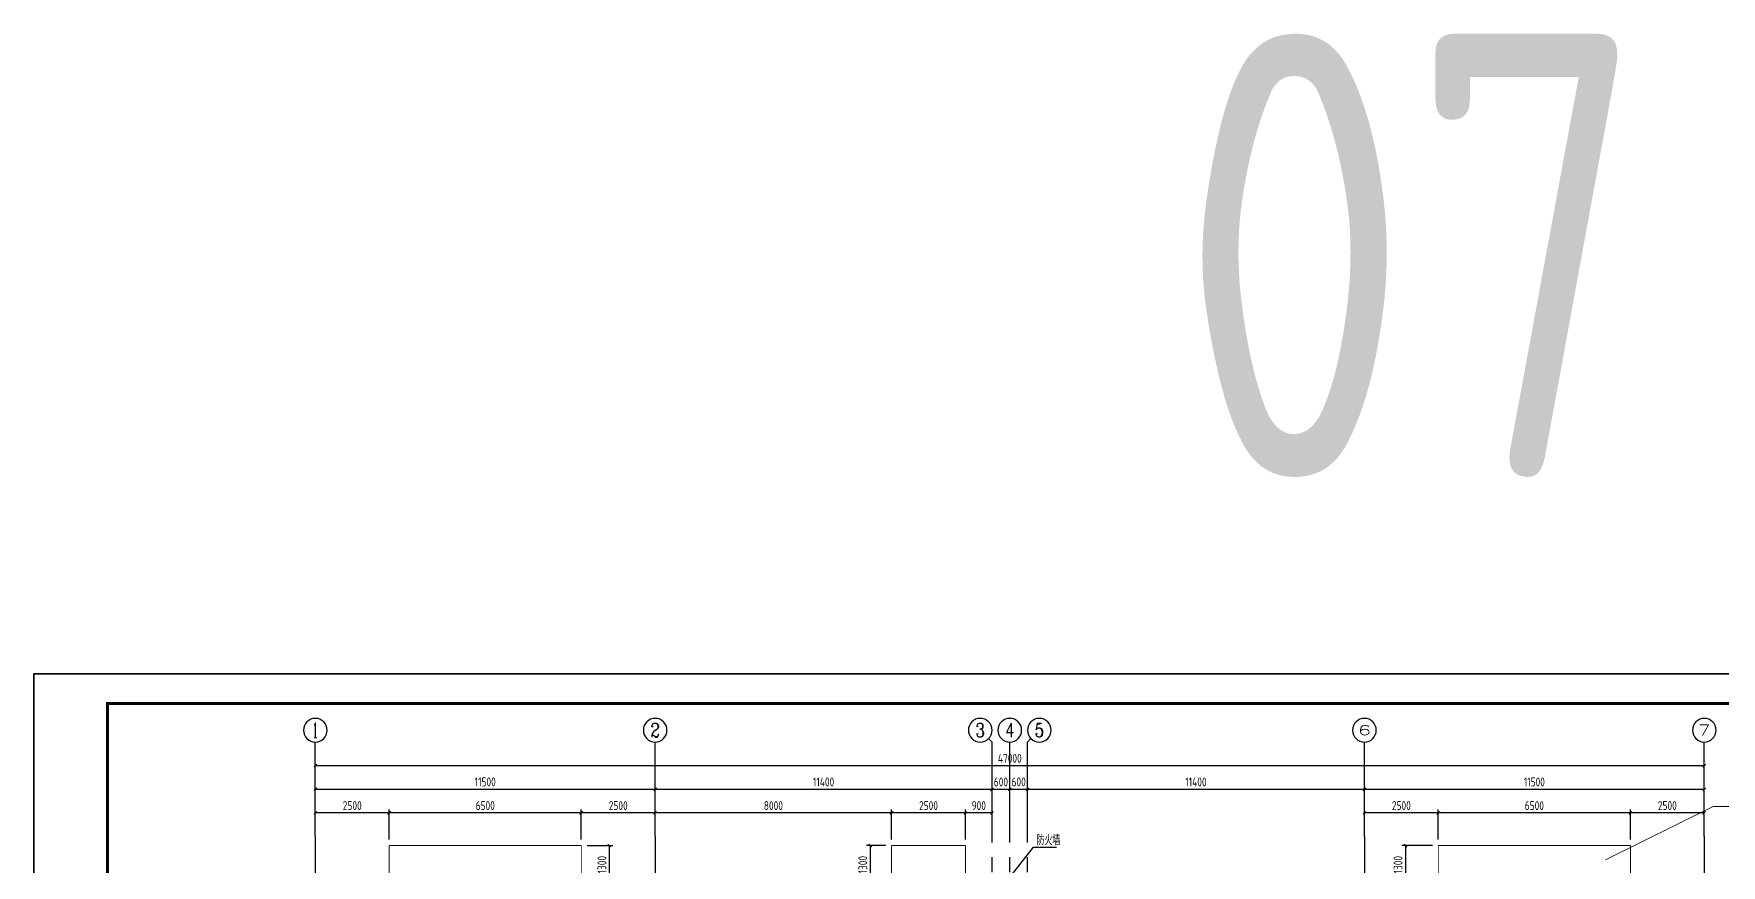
# Model space of a CAD drawing. Header units: millimetres. Extents: x 865490 to 879904, y 39442 to 44891.
# Drawn here: x 871559 to 872130, y 39979 to 40261 of the extents above; entities that cross this region are included whole.
import ezdxf
from ezdxf.enums import TextEntityAlignment as Align

# ---------------------------------------------------------------- set-up
doc = ezdxf.new("R2010")
doc.units = ezdxf.units.MM
doc.header["$LTSCALE"] = 1000
doc.header["$MEASUREMENT"] = 0
doc.linetypes.add('CENTER', pattern=[2, 1.25, -0.25, 0.25, -0.25])
doc.linetypes.add('DOTE', pattern=[2.42, 2, -0.2, 0.02, -0.2])
for name, color, linetype in [('1307', 7, 'Continuous'), ('AXIS', 3, 'Continuous'), ('AXIS_TEXT', 7, 'Continuous'), ('DIM', 7, 'Continuous'), ('DOTE', 1, 'DOTE'), ('梁集中标注', 2, 'Continuous')]:
    doc.layers.add(name, color=color, linetype=linetype)
doc.layers.add('_0', color=7, linetype='Continuous', lineweight=25)
doc.layers.add('LZ', color=64, linetype='Continuous', lineweight=9)
doc.styles.add('_TCH_AXIS', font='COMPLEX', dxfattribs={"bigfont": 'GBCBIG'})
doc.styles.add('COMPLEX', font='COMPLEX')
doc.styles.add('GBHZ', font='gbenor.shx', dxfattribs={"width": 0.9, "bigfont": 'gbcbig.shx'})
doc.dimstyles.new('Y100', dxfattribs={"dimscale": 0, "dimtxt": 3, "dimasz": 0.01, "dimexe": 1.2, "dimexo": 2, "dimgap": 1, "dimtad": 1, "dimdec": 0, "dimlfac": 100, "dimzin": 0, "dimdsep": 46, "dimtxsty": 'GBHZ', "dimblk": 'DX', "dimcen": 0.09, "dimdle": 1, "dimclrd": 7, "dimclre": 7, "dimclrt": 7, "dimadec": 0, "dimazin": 0, "dimtfac": 1, "dimtdec": 0, "dimtix": 1, "dimtmove": 2, "dimatfit": 3, "dimldrblk": 'DX', "dimfxl": 0, "dimtolj": 1, "dimtzin": 0, "dimarcsym": 0})

# ---------------------------------------------------------------- blocks, each defined once
blk = doc.blocks.new('_AXISO')
blk.add_circle((0, 0), 0.5)
at = {"layer": 'AXIS_TEXT', "style": 'COMPLEX', "width": 1.041667}
blk.add_attdef('A', text='', height=0.56, dxfattribs=at).set_placement((-0.25, -0.28), (0.25, -0.28), align=Align.FIT)
blk = doc.blocks.new('DX')
at = {"color": 0, "linetype": 'ByBlock', "const_width": 40}
blk.add_lwpolyline([(-54, -51), (46, 49)], dxfattribs=at)
blk = doc.blocks.new('*D475')
at = {"layer": 'Defpoints', "color": 0, "transparency": 16777216}
for p in [(871769.3, 40004.91), (871654.3, 39988.91), (871769.3, 39988.91)]:
    blk.add_point(p, dxfattribs=at)
at = {"layer": 'dim', "color": 7, "lineweight": -2, "transparency": 16777216}
for p, q in [((871654.3, 39990.91), (871654.3, 40006.11)), ((871769.3, 39990.91), (871769.3, 40006.11)), ((871654.31, 40004.91), (871769.29, 40004.91))]:
    blk.add_line(p, q, dxfattribs=at)
at = {"layer": 'dim', "color": 7, "lineweight": -2, "transparency": 16777216, "xscale": 0.01, "yscale": 0.01, "zscale": 0.01, "rotation": 180}
blk.add_blockref('DX', (871654.3, 40004.91), dxfattribs=at)
at = {"layer": 'dim', "color": 7, "lineweight": -2, "transparency": 16777216, "xscale": 0.01, "yscale": 0.01, "zscale": 0.01}
blk.add_blockref('DX', (871769.3, 40004.91), dxfattribs=at)
at = {"layer": 'dim', "color": 7, "transparency": 16777216, "insert": (871711.8, 40007.41), "char_height": 3, "attachment_point": 5, "style": 'GBHZ'}
blk.add_mtext('\\A1;11500', dxfattribs=at)
blk = doc.blocks.new('*D476')
at = {"layer": 'Defpoints', "color": 0, "transparency": 16777216}
for p in [(871883.3, 40004.91), (871769.3, 39988.91), (871883.3, 39988.91)]:
    blk.add_point(p, dxfattribs=at)
at = {"layer": 'dim', "color": 7, "lineweight": -2, "transparency": 16777216}
for p, q in [((871769.3, 39990.91), (871769.3, 40006.11)), ((871883.3, 39990.91), (871883.3, 40006.11)), ((871769.31, 40004.91), (871883.29, 40004.91))]:
    blk.add_line(p, q, dxfattribs=at)
at = {"layer": 'dim', "color": 7, "lineweight": -2, "transparency": 16777216, "xscale": 0.01, "yscale": 0.01, "zscale": 0.01, "rotation": 180}
blk.add_blockref('DX', (871769.3, 40004.91), dxfattribs=at)
at = {"layer": 'dim', "color": 7, "lineweight": -2, "transparency": 16777216, "xscale": 0.01, "yscale": 0.01, "zscale": 0.01}
blk.add_blockref('DX', (871883.3, 40004.91), dxfattribs=at)
at = {"layer": 'dim', "color": 7, "transparency": 16777216, "insert": (871826.3, 40007.41), "char_height": 3, "attachment_point": 5, "style": 'GBHZ'}
blk.add_mtext('\\A1;11400', dxfattribs=at)
blk = doc.blocks.new('*D477')
at = {"layer": 'Defpoints', "color": 0, "transparency": 16777216}
for p in [(871889.3, 40004.91), (871883.3, 39988.91), (871889.3, 39988.91)]:
    blk.add_point(p, dxfattribs=at)
at = {"layer": 'dim', "color": 7, "lineweight": -2, "transparency": 16777216}
for p, q in [((871883.3, 39990.91), (871883.3, 40006.11)), ((871889.3, 39990.91), (871889.3, 40006.11)), ((871883.29, 40004.91), (871883.28, 40004.91)), ((871883.3, 40004.91), (871889.3, 40004.91)), ((871889.31, 40004.91), (871889.32, 40004.91))]:
    blk.add_line(p, q, dxfattribs=at)
at = {"layer": 'dim', "color": 7, "lineweight": -2, "transparency": 16777216, "xscale": 0.01, "yscale": 0.01, "zscale": 0.01}
blk.add_blockref('DX', (871883.3, 40004.91), dxfattribs=at)
at = {"layer": 'dim', "color": 7, "lineweight": -2, "transparency": 16777216, "xscale": 0.01, "yscale": 0.01, "zscale": 0.01, "rotation": 180}
blk.add_blockref('DX', (871889.3, 40004.91), dxfattribs=at)
at = {"layer": 'dim', "color": 7, "transparency": 16777216, "insert": (871886.3, 40007.41), "char_height": 3, "attachment_point": 5, "style": 'GBHZ'}
blk.add_mtext('\\A1;600', dxfattribs=at)
blk = doc.blocks.new('*D478')
at = {"layer": 'Defpoints', "color": 0, "transparency": 16777216}
for p in [(871895.3, 40004.91), (871889.3, 39988.91), (871895.3, 39988.91)]:
    blk.add_point(p, dxfattribs=at)
at = {"layer": 'dim', "color": 7, "lineweight": -2, "transparency": 16777216}
for p, q in [((871889.3, 39990.91), (871889.3, 40006.11)), ((871895.3, 39990.91), (871895.3, 40006.11)), ((871889.29, 40004.91), (871889.28, 40004.91)), ((871889.3, 40004.91), (871895.3, 40004.91)), ((871895.31, 40004.91), (871895.32, 40004.91))]:
    blk.add_line(p, q, dxfattribs=at)
at = {"layer": 'dim', "color": 7, "lineweight": -2, "transparency": 16777216, "xscale": 0.01, "yscale": 0.01, "zscale": 0.01}
blk.add_blockref('DX', (871889.3, 40004.91), dxfattribs=at)
at = {"layer": 'dim', "color": 7, "lineweight": -2, "transparency": 16777216, "xscale": 0.01, "yscale": 0.01, "zscale": 0.01, "rotation": 180}
blk.add_blockref('DX', (871895.3, 40004.91), dxfattribs=at)
at = {"layer": 'dim', "color": 7, "transparency": 16777216, "insert": (871892.3, 40007.41), "char_height": 3, "attachment_point": 5, "style": 'GBHZ'}
blk.add_mtext('\\A1;600', dxfattribs=at)
blk = doc.blocks.new('*D479')
at = {"layer": 'Defpoints', "color": 0, "transparency": 16777216}
for p in [(872009.3, 40004.91), (871895.3, 39988.91), (872009.3, 39988.91)]:
    blk.add_point(p, dxfattribs=at)
at = {"layer": 'dim', "color": 7, "lineweight": -2, "transparency": 16777216}
for p, q in [((871895.3, 39990.91), (871895.3, 40006.11)), ((872009.3, 39990.91), (872009.3, 40006.11)), ((871895.31, 40004.91), (872009.29, 40004.91))]:
    blk.add_line(p, q, dxfattribs=at)
at = {"layer": 'dim', "color": 7, "lineweight": -2, "transparency": 16777216, "xscale": 0.01, "yscale": 0.01, "zscale": 0.01, "rotation": 180}
blk.add_blockref('DX', (871895.3, 40004.91), dxfattribs=at)
at = {"layer": 'dim', "color": 7, "lineweight": -2, "transparency": 16777216, "xscale": 0.01, "yscale": 0.01, "zscale": 0.01}
blk.add_blockref('DX', (872009.3, 40004.91), dxfattribs=at)
at = {"layer": 'dim', "color": 7, "transparency": 16777216, "insert": (871952.3, 40007.41), "char_height": 3, "attachment_point": 5, "style": 'GBHZ'}
blk.add_mtext('\\A1;11400', dxfattribs=at)
blk = doc.blocks.new('*D480')
at = {"layer": 'Defpoints', "color": 0, "transparency": 16777216}
for p in [(872124.3, 40004.91), (872009.3, 39988.91), (872124.3, 39988.91)]:
    blk.add_point(p, dxfattribs=at)
at = {"layer": 'dim', "color": 7, "lineweight": -2, "transparency": 16777216}
for p, q in [((872009.3, 39990.91), (872009.3, 40006.11)), ((872124.3, 39990.91), (872124.3, 40006.11)), ((872009.31, 40004.91), (872124.29, 40004.91))]:
    blk.add_line(p, q, dxfattribs=at)
at = {"layer": 'dim', "color": 7, "lineweight": -2, "transparency": 16777216, "xscale": 0.01, "yscale": 0.01, "zscale": 0.01, "rotation": 180}
blk.add_blockref('DX', (872009.3, 40004.91), dxfattribs=at)
at = {"layer": 'dim', "color": 7, "lineweight": -2, "transparency": 16777216, "xscale": 0.01, "yscale": 0.01, "zscale": 0.01}
blk.add_blockref('DX', (872124.3, 40004.91), dxfattribs=at)
at = {"layer": 'dim', "color": 7, "transparency": 16777216, "insert": (872066.8, 40007.41), "char_height": 3, "attachment_point": 5, "style": 'GBHZ'}
blk.add_mtext('\\A1;11500', dxfattribs=at)
blk = doc.blocks.new('*D481')
at = {"layer": 'Defpoints', "color": 0, "transparency": 16777216}
for p in [(871654.3, 40012.91), (871654.3, 39988.91), (872124.3, 39988.91)]:
    blk.add_point(p, dxfattribs=at)
at = {"layer": 'dim', "color": 7, "lineweight": -2, "transparency": 16777216}
for p, q in [((871654.3, 39990.91), (871654.3, 40014.11)), ((872124.29, 40012.91), (871654.31, 40012.91)), ((872124.3, 39990.91), (872124.3, 40014.11))]:
    blk.add_line(p, q, dxfattribs=at)
at = {"layer": 'dim', "color": 7, "lineweight": -2, "transparency": 16777216, "xscale": 0.01, "yscale": 0.01, "zscale": 0.01, "rotation": 180}
blk.add_blockref('DX', (871654.3, 40012.91), dxfattribs=at)
at = {"layer": 'dim', "color": 7, "lineweight": -2, "transparency": 16777216, "xscale": 0.01, "yscale": 0.01, "zscale": 0.01}
blk.add_blockref('DX', (872124.3, 40012.91), dxfattribs=at)
at = {"layer": 'dim', "color": 7, "transparency": 16777216, "insert": (871889.3, 40015.41), "char_height": 3, "attachment_point": 5, "style": 'GBHZ'}
blk.add_mtext('\\A1;47000', dxfattribs=at)
blk = doc.blocks.new('*D508')
at = {"layer": 'Defpoints', "color": 0, "transparency": 16777216}
for p in [(872034.3, 39985.91), (872023.18, 39972.91), (872034.3, 39972.91)]:
    blk.add_point(p, dxfattribs=at)
at = {"layer": 'dim', "color": 7, "lineweight": -2, "transparency": 16777216}
for p, q in [((872032.3, 39985.91), (872021.98, 39985.91)), ((872023.18, 39985.9), (872023.18, 39972.92)), ((872032.3, 39972.91), (872021.98, 39972.91))]:
    blk.add_line(p, q, dxfattribs=at)
at = {"layer": 'dim', "color": 7, "lineweight": -2, "transparency": 16777216, "xscale": 0.01, "yscale": 0.01, "zscale": 0.01}
for p, rotation in [((872023.18, 39985.91), 90), ((872023.18, 39972.91), 270)]:
    blk.add_blockref('DX', p, dxfattribs=dict(at, rotation=rotation))
at = {"layer": 'dim', "color": 7, "transparency": 16777216, "insert": (872020.68, 39979.41), "char_height": 3, "attachment_point": 5, "rotation": 90, "style": 'GBHZ'}
blk.add_mtext('\\A1;1300', dxfattribs=at)
blk = doc.blocks.new('*D509')
at = {"layer": 'Defpoints', "color": 0, "transparency": 16777216}
for p in [(871849.3, 39985.91), (871842.05, 39972.91), (871849.3, 39972.91)]:
    blk.add_point(p, dxfattribs=at)
at = {"layer": 'dim', "color": 7, "lineweight": -2, "transparency": 16777216}
for p, q in [((871847.3, 39985.91), (871840.85, 39985.91)), ((871842.05, 39985.9), (871842.05, 39972.92)), ((871847.3, 39972.91), (871840.85, 39972.91))]:
    blk.add_line(p, q, dxfattribs=at)
at = {"layer": 'dim', "color": 7, "lineweight": -2, "transparency": 16777216, "xscale": 0.01, "yscale": 0.01, "zscale": 0.01}
for p, rotation in [((871842.05, 39985.91), 90), ((871842.05, 39972.91), 270)]:
    blk.add_blockref('DX', p, dxfattribs=dict(at, rotation=rotation))
at = {"layer": 'dim', "color": 7, "transparency": 16777216, "insert": (871839.55, 39979.41), "char_height": 3, "attachment_point": 5, "rotation": 90, "style": 'GBHZ'}
blk.add_mtext('\\A1;1300', dxfattribs=at)
blk = doc.blocks.new('*D510')
at = {"layer": 'Defpoints', "color": 0, "transparency": 16777216}
for p in [(871744.3, 39985.91), (871744.3, 39972.91), (871753.78, 39972.91)]:
    blk.add_point(p, dxfattribs=at)
at = {"layer": 'dim', "color": 7, "lineweight": -2, "transparency": 16777216}
for p, q in [((871746.3, 39985.91), (871754.98, 39985.91)), ((871753.78, 39985.9), (871753.78, 39972.92)), ((871746.3, 39972.91), (871754.98, 39972.91))]:
    blk.add_line(p, q, dxfattribs=at)
at = {"layer": 'dim', "color": 7, "lineweight": -2, "transparency": 16777216, "xscale": 0.01, "yscale": 0.01, "zscale": 0.01}
for p, rotation in [((871753.78, 39985.91), 90), ((871753.78, 39972.91), 270)]:
    blk.add_blockref('DX', p, dxfattribs=dict(at, rotation=rotation))
at = {"layer": 'dim', "color": 7, "transparency": 16777216, "insert": (871751.28, 39979.41), "char_height": 3, "attachment_point": 5, "rotation": 90, "style": 'GBHZ'}
blk.add_mtext('\\A1;1300', dxfattribs=at)
blk = doc.blocks.new('*D511')
at = {"layer": 'Defpoints', "color": 0, "transparency": 16777216}
for p in [(872099.3, 39996.91), (872124.3, 39988.91), (872099.3, 39985.91)]:
    blk.add_point(p, dxfattribs=at)
at = {"layer": 'dim', "color": 7, "lineweight": -2, "transparency": 16777216}
for p, q in [((872099.3, 39987.91), (872099.3, 39998.11)), ((872124.29, 39996.91), (872099.31, 39996.91)), ((872124.3, 39990.91), (872124.3, 39998.11))]:
    blk.add_line(p, q, dxfattribs=at)
at = {"layer": 'dim', "color": 7, "lineweight": -2, "transparency": 16777216, "xscale": 0.01, "yscale": 0.01, "zscale": 0.01, "rotation": 180}
blk.add_blockref('DX', (872099.3, 39996.91), dxfattribs=at)
at = {"layer": 'dim', "color": 7, "lineweight": -2, "transparency": 16777216, "xscale": 0.01, "yscale": 0.01, "zscale": 0.01}
blk.add_blockref('DX', (872124.3, 39996.91), dxfattribs=at)
at = {"layer": 'dim', "color": 7, "transparency": 16777216, "insert": (872111.8, 39999.41), "char_height": 3, "attachment_point": 5, "style": 'GBHZ'}
blk.add_mtext('\\A1;2500', dxfattribs=at)
blk = doc.blocks.new('*D512')
at = {"layer": 'Defpoints', "color": 0, "transparency": 16777216}
for p in [(872034.3, 39996.91), (872034.3, 39985.91), (872099.3, 39985.91)]:
    blk.add_point(p, dxfattribs=at)
at = {"layer": 'dim', "color": 7, "lineweight": -2, "transparency": 16777216}
for p, q in [((872034.3, 39987.91), (872034.3, 39998.11)), ((872099.29, 39996.91), (872034.31, 39996.91)), ((872099.3, 39987.91), (872099.3, 39998.11))]:
    blk.add_line(p, q, dxfattribs=at)
at = {"layer": 'dim', "color": 7, "lineweight": -2, "transparency": 16777216, "xscale": 0.01, "yscale": 0.01, "zscale": 0.01, "rotation": 180}
blk.add_blockref('DX', (872034.3, 39996.91), dxfattribs=at)
at = {"layer": 'dim', "color": 7, "lineweight": -2, "transparency": 16777216, "xscale": 0.01, "yscale": 0.01, "zscale": 0.01}
blk.add_blockref('DX', (872099.3, 39996.91), dxfattribs=at)
at = {"layer": 'dim', "color": 7, "transparency": 16777216, "insert": (872066.8, 39999.41), "char_height": 3, "attachment_point": 5, "style": 'GBHZ'}
blk.add_mtext('\\A1;6500', dxfattribs=at)
blk = doc.blocks.new('*D513')
at = {"layer": 'Defpoints', "color": 0, "transparency": 16777216}
for p in [(872009.3, 39996.91), (872009.3, 39988.91), (872034.3, 39985.91)]:
    blk.add_point(p, dxfattribs=at)
at = {"layer": 'dim', "color": 7, "lineweight": -2, "transparency": 16777216}
for p, q in [((872009.3, 39990.91), (872009.3, 39998.11)), ((872034.29, 39996.91), (872009.31, 39996.91)), ((872034.3, 39987.91), (872034.3, 39998.11))]:
    blk.add_line(p, q, dxfattribs=at)
at = {"layer": 'dim', "color": 7, "lineweight": -2, "transparency": 16777216, "xscale": 0.01, "yscale": 0.01, "zscale": 0.01, "rotation": 180}
blk.add_blockref('DX', (872009.3, 39996.91), dxfattribs=at)
at = {"layer": 'dim', "color": 7, "lineweight": -2, "transparency": 16777216, "xscale": 0.01, "yscale": 0.01, "zscale": 0.01}
blk.add_blockref('DX', (872034.3, 39996.91), dxfattribs=at)
at = {"layer": 'dim', "color": 7, "transparency": 16777216, "insert": (872021.8, 39999.41), "char_height": 3, "attachment_point": 5, "style": 'GBHZ'}
blk.add_mtext('\\A1;2500', dxfattribs=at)
blk = doc.blocks.new('*D514')
at = {"layer": 'Defpoints', "color": 0, "transparency": 16777216}
for p in [(871874.3, 39996.91), (871883.3, 39988.91), (871874.3, 39985.91)]:
    blk.add_point(p, dxfattribs=at)
at = {"layer": 'dim', "color": 7, "lineweight": -2, "transparency": 16777216}
for p, q in [((871874.3, 39987.91), (871874.3, 39998.11)), ((871883.29, 39996.91), (871874.31, 39996.91)), ((871883.3, 39990.91), (871883.3, 39998.11))]:
    blk.add_line(p, q, dxfattribs=at)
at = {"layer": 'dim', "color": 7, "lineweight": -2, "transparency": 16777216, "xscale": 0.01, "yscale": 0.01, "zscale": 0.01, "rotation": 180}
blk.add_blockref('DX', (871874.3, 39996.91), dxfattribs=at)
at = {"layer": 'dim', "color": 7, "lineweight": -2, "transparency": 16777216, "xscale": 0.01, "yscale": 0.01, "zscale": 0.01}
blk.add_blockref('DX', (871883.3, 39996.91), dxfattribs=at)
at = {"layer": 'dim', "color": 7, "transparency": 16777216, "insert": (871878.8, 39999.41), "char_height": 3, "attachment_point": 5, "style": 'GBHZ'}
blk.add_mtext('\\A1;900', dxfattribs=at)
blk = doc.blocks.new('*D515')
at = {"layer": 'Defpoints', "color": 0, "transparency": 16777216}
for p in [(871849.3, 39996.91), (871849.3, 39985.91), (871874.3, 39985.91)]:
    blk.add_point(p, dxfattribs=at)
at = {"layer": 'dim', "color": 7, "lineweight": -2, "transparency": 16777216}
for p, q in [((871849.3, 39987.91), (871849.3, 39998.11)), ((871874.29, 39996.91), (871849.31, 39996.91)), ((871874.3, 39987.91), (871874.3, 39998.11))]:
    blk.add_line(p, q, dxfattribs=at)
at = {"layer": 'dim', "color": 7, "lineweight": -2, "transparency": 16777216, "xscale": 0.01, "yscale": 0.01, "zscale": 0.01, "rotation": 180}
blk.add_blockref('DX', (871849.3, 39996.91), dxfattribs=at)
at = {"layer": 'dim', "color": 7, "lineweight": -2, "transparency": 16777216, "xscale": 0.01, "yscale": 0.01, "zscale": 0.01}
blk.add_blockref('DX', (871874.3, 39996.91), dxfattribs=at)
at = {"layer": 'dim', "color": 7, "transparency": 16777216, "insert": (871861.8, 39999.41), "char_height": 3, "attachment_point": 5, "style": 'GBHZ'}
blk.add_mtext('\\A1;2500', dxfattribs=at)
blk = doc.blocks.new('*D516')
at = {"layer": 'Defpoints', "color": 0, "transparency": 16777216}
for p in [(871769.3, 39996.91), (871769.3, 39988.91), (871849.3, 39985.91)]:
    blk.add_point(p, dxfattribs=at)
at = {"layer": 'dim', "color": 7, "lineweight": -2, "transparency": 16777216}
for p, q in [((871769.3, 39990.91), (871769.3, 39998.11)), ((871849.29, 39996.91), (871769.31, 39996.91)), ((871849.3, 39987.91), (871849.3, 39998.11))]:
    blk.add_line(p, q, dxfattribs=at)
at = {"layer": 'dim', "color": 7, "lineweight": -2, "transparency": 16777216, "xscale": 0.01, "yscale": 0.01, "zscale": 0.01, "rotation": 180}
blk.add_blockref('DX', (871769.3, 39996.91), dxfattribs=at)
at = {"layer": 'dim', "color": 7, "lineweight": -2, "transparency": 16777216, "xscale": 0.01, "yscale": 0.01, "zscale": 0.01}
blk.add_blockref('DX', (871849.3, 39996.91), dxfattribs=at)
at = {"layer": 'dim', "color": 7, "transparency": 16777216, "insert": (871809.3, 39999.41), "char_height": 3, "attachment_point": 5, "style": 'GBHZ'}
blk.add_mtext('\\A1;8000', dxfattribs=at)
blk = doc.blocks.new('*D517')
at = {"layer": 'Defpoints', "color": 0, "transparency": 16777216}
for p in [(871744.3, 39996.91), (871769.3, 39988.91), (871744.3, 39985.91)]:
    blk.add_point(p, dxfattribs=at)
at = {"layer": 'dim', "color": 7, "lineweight": -2, "transparency": 16777216}
for p, q in [((871744.3, 39987.91), (871744.3, 39998.11)), ((871769.29, 39996.91), (871744.31, 39996.91)), ((871769.3, 39990.91), (871769.3, 39998.11))]:
    blk.add_line(p, q, dxfattribs=at)
at = {"layer": 'dim', "color": 7, "lineweight": -2, "transparency": 16777216, "xscale": 0.01, "yscale": 0.01, "zscale": 0.01, "rotation": 180}
blk.add_blockref('DX', (871744.3, 39996.91), dxfattribs=at)
at = {"layer": 'dim', "color": 7, "lineweight": -2, "transparency": 16777216, "xscale": 0.01, "yscale": 0.01, "zscale": 0.01}
blk.add_blockref('DX', (871769.3, 39996.91), dxfattribs=at)
at = {"layer": 'dim', "color": 7, "transparency": 16777216, "insert": (871756.8, 39999.41), "char_height": 3, "attachment_point": 5, "style": 'GBHZ'}
blk.add_mtext('\\A1;2500', dxfattribs=at)
blk = doc.blocks.new('*D518')
at = {"layer": 'Defpoints', "color": 0, "transparency": 16777216}
for p in [(871679.3, 39996.91), (871679.3, 39985.91), (871744.3, 39985.91)]:
    blk.add_point(p, dxfattribs=at)
at = {"layer": 'dim', "color": 7, "lineweight": -2, "transparency": 16777216}
for p, q in [((871679.3, 39987.91), (871679.3, 39998.11)), ((871744.29, 39996.91), (871679.31, 39996.91)), ((871744.3, 39987.91), (871744.3, 39998.11))]:
    blk.add_line(p, q, dxfattribs=at)
at = {"layer": 'dim', "color": 7, "lineweight": -2, "transparency": 16777216, "xscale": 0.01, "yscale": 0.01, "zscale": 0.01, "rotation": 180}
blk.add_blockref('DX', (871679.3, 39996.91), dxfattribs=at)
at = {"layer": 'dim', "color": 7, "lineweight": -2, "transparency": 16777216, "xscale": 0.01, "yscale": 0.01, "zscale": 0.01}
blk.add_blockref('DX', (871744.3, 39996.91), dxfattribs=at)
at = {"layer": 'dim', "color": 7, "transparency": 16777216, "insert": (871711.8, 39999.41), "char_height": 3, "attachment_point": 5, "style": 'GBHZ'}
blk.add_mtext('\\A1;6500', dxfattribs=at)
blk = doc.blocks.new('*D519')
at = {"layer": 'Defpoints', "color": 0, "transparency": 16777216}
for p in [(871654.3, 39996.91), (871654.3, 39988.91), (871679.3, 39985.91)]:
    blk.add_point(p, dxfattribs=at)
at = {"layer": 'dim', "color": 7, "lineweight": -2, "transparency": 16777216}
for p, q in [((871654.3, 39990.91), (871654.3, 39998.11)), ((871679.29, 39996.91), (871654.31, 39996.91)), ((871679.3, 39987.91), (871679.3, 39998.11))]:
    blk.add_line(p, q, dxfattribs=at)
at = {"layer": 'dim', "color": 7, "lineweight": -2, "transparency": 16777216, "xscale": 0.01, "yscale": 0.01, "zscale": 0.01, "rotation": 180}
blk.add_blockref('DX', (871654.3, 39996.91), dxfattribs=at)
at = {"layer": 'dim', "color": 7, "lineweight": -2, "transparency": 16777216, "xscale": 0.01, "yscale": 0.01, "zscale": 0.01}
blk.add_blockref('DX', (871679.3, 39996.91), dxfattribs=at)
at = {"layer": 'dim', "color": 7, "transparency": 16777216, "insert": (871666.8, 39999.41), "char_height": 3, "attachment_point": 5, "style": 'GBHZ'}
blk.add_mtext('\\A1;2500', dxfattribs=at)

msp = doc.modelspace()

# ---------------------------------------------------------------- linework, layer by layer
for p, q in [((871559.02, 39449.955), (871559.02, 40043.955)), ((871559.02, 40043.955), (871559.02, 39449.955)), ((871889.591, 39975.419), (871897.318, 39985.317)), ((871897.318, 39985.317), (871905.049, 39985.317))]:
    msp.add_line(p, q)
at = {"color": 0}
for p, q in [((872400.02, 40043.955), (871559.02, 40043.955)), ((871559.02, 40043.955), (872400.02, 40043.955))]:
    msp.add_line(p, q, dxfattribs=at)
at = {"color": 0, "const_width": 1}
msp.add_lwpolyline([(872390.02, 39459.955), (871584.02, 39459.955), (871584.02, 40033.955), (872390.02, 40033.955)], close=True, dxfattribs=at)
at = {"layer": '_0', "color": 0, "const_width": 0.3}
for points in [[(871679.298, 39985.914), (871679.298, 39972.914)], [(871679.298, 39985.914), (871744.298, 39985.914)], [(871744.298, 39985.914), (871744.298, 39972.914)], [(871849.298, 39985.914), (871874.298, 39985.914)], [(871849.298, 39985.914), (871849.298, 39972.914)], [(871874.298, 39985.914), (871874.298, 39972.914)], [(872034.298, 39985.914), (872099.298, 39985.914)], [(872034.298, 39985.914), (872034.298, 39972.914)], [(872099.298, 39985.914), (872099.298, 39972.914)]]:
    msp.add_lwpolyline(points, dxfattribs=at)
at = {"layer": 'AXIS', "color": 0}
for p, q in [((871654.298, 39988.914), (871654.298, 40020.914)), ((871769.298, 39988.914), (871769.298, 40020.914)), ((871882.126, 40022.085), (871883.298, 40020.914)), ((871883.298, 39988.914), (871883.298, 40020.914)), ((871889.298, 39988.914), (871889.298, 40020.914)), ((871896.469, 40022.085), (871895.298, 40020.914)), ((871895.298, 39988.914), (871895.298, 40020.914)), ((872009.298, 39988.914), (872009.298, 40020.914)), ((872124.298, 39988.914), (872124.298, 40020.914))]:
    msp.add_line(p, q, dxfattribs=at)
at = {"layer": 'DOTE', "linetype": 'CENTER', "ltscale": 0.02}
for p, q in [((871654.298, 39988.914), (871654.298, 39506.914)), ((871769.298, 39988.914), (871769.298, 39506.914)), ((871883.298, 39506.914), (871883.298, 39988.914)), ((871889.298, 39506.914), (871889.298, 39988.914)), ((871895.298, 39506.914), (871895.298, 39988.914)), ((872009.298, 39988.914), (872009.298, 39506.914)), ((872124.298, 39988.914), (872124.298, 39506.914))]:
    msp.add_line(p, q, dxfattribs=at)
at = {"layer": 'LZ'}
for p, q in [((872127.279, 39999.061), (872090.841, 39981.003)), ((872163.276, 39999.061), (872127.279, 39999.061))]:
    msp.add_line(p, q, dxfattribs=at)

# ---------------------------------------------------------------- block references
at = {"layer": 'AXIS', "color": 0}
ref = msp.add_blockref('_AXISO', (871654.298, 40024.914), dxfattribs=dict(at, xscale=-8, yscale=8, zscale=8, rotation=180))
ref.add_attrib('A', '1', dxfattribs={"layer": 'AXIS_TEXT', "color": 0, "height": 5.147, "style": '_TCH_AXIS'}).set_placement((871653.195, 40022.34), (871655.401, 40022.34), align=Align.FIT)
ref = msp.add_blockref('_AXISO', (871769.298, 40024.914), dxfattribs=dict(at, xscale=-8, yscale=8, zscale=8, rotation=180))
ref.add_attrib('A', '2', dxfattribs={"layer": 'AXIS_TEXT', "color": 0, "height": 4.659, "style": '_TCH_AXIS'}).set_placement((871767.745, 40022.584), (871770.851, 40022.584), align=Align.FIT)
ref = msp.add_blockref('_AXISO', (871879.298, 40024.914), dxfattribs=dict(at, xscale=-8, yscale=8, zscale=8, rotation=180))
ref.add_attrib('A', '3', dxfattribs={"layer": 'AXIS_TEXT', "color": 0, "height": 4.659, "style": '_TCH_AXIS'}).set_placement((871877.745, 40022.584), (871880.851, 40022.584), align=Align.FIT)
ref = msp.add_blockref('_AXISO', (871889.298, 40024.914), dxfattribs=dict(at, xscale=-8, yscale=8, zscale=8, rotation=180))
ref.add_attrib('A', '4', dxfattribs={"layer": 'AXIS_TEXT', "color": 0, "height": 4.659, "style": '_TCH_AXIS', "width": 0.875}).set_placement((871887.745, 40022.584), (871890.851, 40022.584), align=Align.FIT)
ref = msp.add_blockref('_AXISO', (871899.298, 40024.914), dxfattribs=dict(at, xscale=-8, yscale=8, zscale=8, rotation=180))
ref.add_attrib('A', '5', dxfattribs={"layer": 'AXIS_TEXT', "color": 0, "height": 4.659, "style": '_TCH_AXIS'}).set_placement((871897.745, 40022.584), (871900.851, 40022.584), align=Align.FIT)
ref = msp.add_blockref('_AXISO', (872009.298, 40024.914), dxfattribs=dict(at, xscale=-8, yscale=8, zscale=8, rotation=180))
ref.add_attrib('A', '6', dxfattribs={"layer": 'AXIS_TEXT', "color": 0, "height": 3.284, "style": '_TCH_AXIS', "width": 2.071429}).set_placement((872007.03, 40023.271), (872011.566, 40023.271), align=Align.FIT)
ref = msp.add_blockref('_AXISO', (872124.298, 40024.914), dxfattribs=dict(at, xscale=-8, yscale=8, zscale=8, rotation=180))
ref.add_attrib('A', '7', dxfattribs={"layer": 'AXIS_TEXT', "color": 0, "height": 3.688, "style": '_TCH_AXIS', "width": 1.714286}).set_placement((872122.191, 40023.07), (872126.405, 40023.07), align=Align.FIT)

# ---------------------------------------------------------------- texts
at = {"layer": '1307', "style": 'GBHZ', "width": 0.9}
msp.add_text('防火墙', height=3, dxfattribs=at).set_placement((871898.335, 39986.049))
at = {"layer": '梁集中标注', "style": 'GBHZ', "width": 0.9}
msp.add_text('07', height=150, dxfattribs=at).set_placement((871946.274, 40110.618))

# ---------------------------------------------------------------- dimensions: what is measured, and where the dimension line sits
at = {"layer": 'dim'}
for base, p1, p2, picture, middle in [((871654.298, 40012.914), (872124.298, 39988.914), (871654.298, 39988.914), '*D481', (871889.298, 40015.414)), ((871769.298, 40004.914), (871654.298, 39988.914), (871769.298, 39988.914), '*D475', (871711.798, 40007.414)), ((871883.298, 40004.914), (871769.298, 39988.914), (871883.298, 39988.914), '*D476', (871826.298, 40007.414)), ((871889.298, 40004.914), (871883.298, 39988.914), (871889.298, 39988.914), '*D477', (871886.298, 40007.414)), ((871895.298, 40004.914), (871889.298, 39988.914), (871895.298, 39988.914), '*D478', (871892.298, 40007.414)), ((872009.298, 40004.914), (871895.298, 39988.914), (872009.298, 39988.914), '*D479', (871952.298, 40007.414)), ((872124.298, 40004.914), (872009.298, 39988.914), (872124.298, 39988.914), '*D480', (872066.798, 40007.414)), ((871654.298, 39996.914), (871679.298, 39985.914), (871654.298, 39988.914), '*D519', (871666.798, 39999.414)), ((871679.298, 39996.914), (871744.298, 39985.914), (871679.298, 39985.914), '*D518', (871711.798, 39999.414)), ((871744.298, 39996.914), (871769.298, 39988.914), (871744.298, 39985.914), '*D517', (871756.798, 39999.414)), ((871769.298, 39996.914), (871849.298, 39985.914), (871769.298, 39988.914), '*D516', (871809.298, 39999.414)), ((871849.298, 39996.914), (871874.298, 39985.914), (871849.298, 39985.914), '*D515', (871861.798, 39999.414)), ((871874.298, 39996.914), (871883.298, 39988.914), (871874.298, 39985.914), '*D514', (871878.798, 39999.414)), ((872009.298, 39996.914), (872034.298, 39985.914), (872009.298, 39988.914), '*D513', (872021.798, 39999.414)), ((872034.298, 39996.914), (872099.298, 39985.914), (872034.298, 39985.914), '*D512', (872066.798, 39999.414)), ((872099.298, 39996.914), (872124.298, 39988.914), (872099.298, 39985.914), '*D511', (872111.798, 39999.414))]:
    dim = msp.add_linear_dim(base=base, p1=p1, p2=p2, dimstyle='Y100', override={"dimscale": 1}, dxfattribs=at)
    dim.commit()
    dim.dimension.update_dxf_attribs({"geometry": picture, "text_midpoint": middle})
for base, p1, p2, picture, middle in [((871753.781, 39972.914), (871744.298, 39985.914), (871744.298, 39972.914), '*D510', (871751.281, 39979.414)), ((871842.052, 39972.914), (871849.298, 39985.914), (871849.298, 39972.914), '*D509', (871839.552, 39979.414)), ((872023.175, 39972.914), (872034.298, 39985.914), (872034.298, 39972.914), '*D508', (872020.675, 39979.414))]:
    dim = msp.add_linear_dim(base=base, p1=p1, p2=p2, angle=90, dimstyle='Y100', override={"dimscale": 1}, dxfattribs=at)
    dim.commit()
    dim.dimension.update_dxf_attribs({"geometry": picture, "text_midpoint": middle})

doc.saveas('drawing.dxf')
